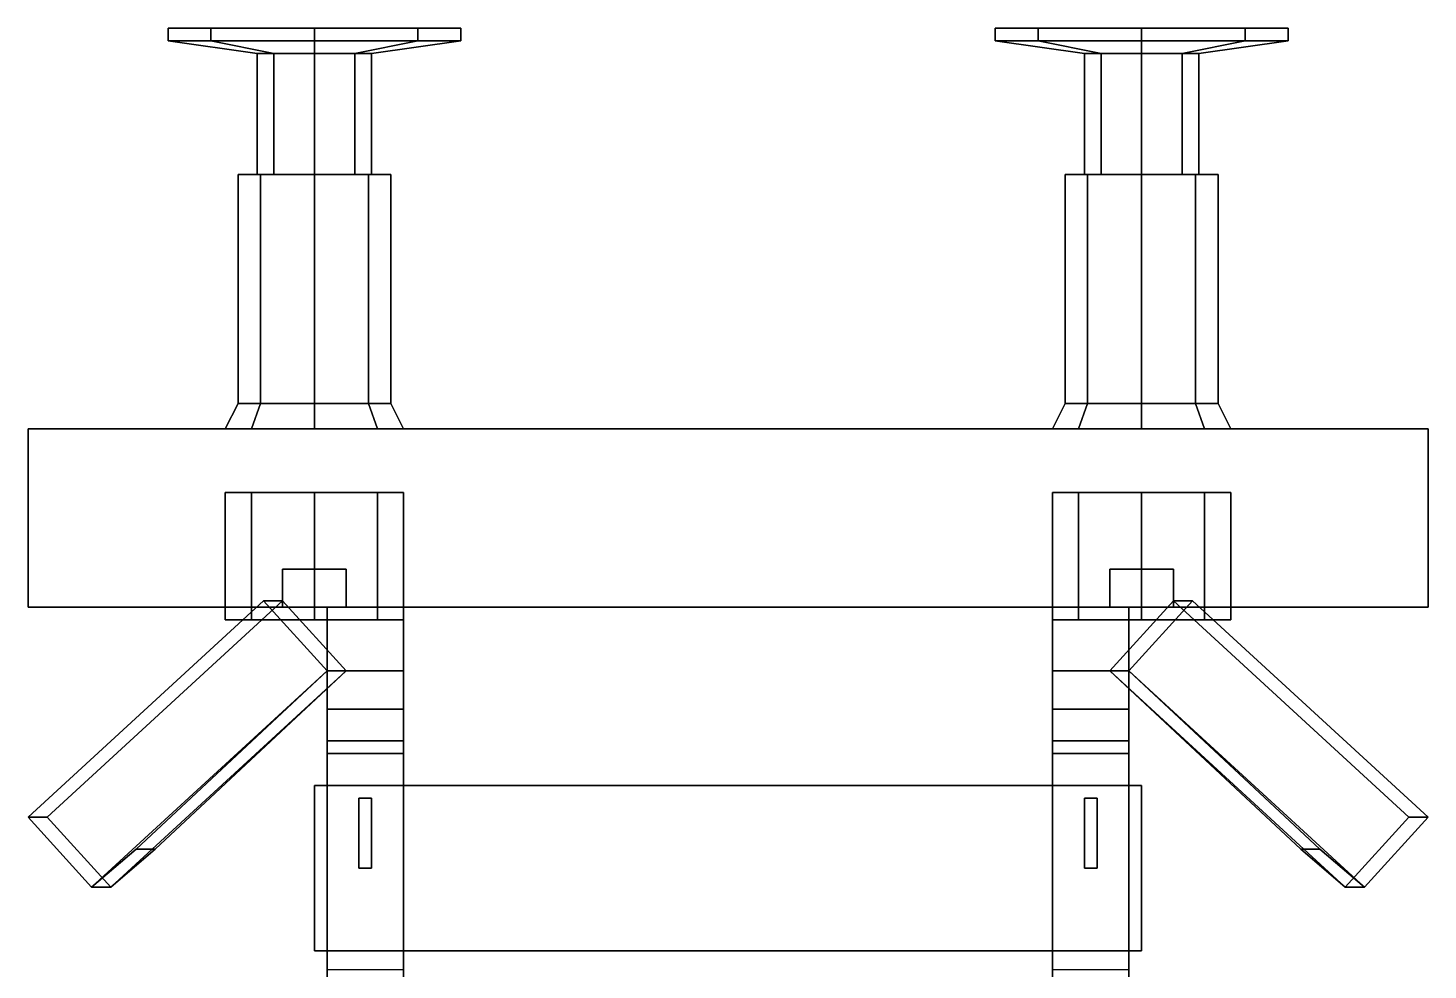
# Model space of a CAD drawing. Header units: millimetres. Extents: x -1.6 to 3, y -15.4 to 27.7.
# Drawn here: x -1.1 to 1.1, y 5.73 to 7.21 of the extents above; entities that cross this region are included whole.
import ezdxf

# ---------------------------------------------------------------- set-up
doc = ezdxf.new("R2010")
doc.units = ezdxf.units.MM
doc.layers.add('b2', color=1, linetype='Continuous')
doc.layers.add('bar', color=1, linetype='Continuous')

msp = doc.modelspace()

# ---------------------------------------------------------------- linework, layer by layer
for points in [[(-0.88, 7.19, 1.02), (-0.8126, 7.19, 1.1826), (-0.8126, 7.21, 1.1826), (-0.88, 7.21, 1.02)], [(-0.8126, 7.21, 1.1826), (-0.42, 7.21, 1.02), (-0.4874, 7.21, 0.8574), (-0.88, 7.21, 1.02)], [(-0.8126, 7.19, 0.8574), (-0.88, 7.19, 1.02), (-0.88, 7.21, 1.02), (-0.8126, 7.21, 0.8574)], [(-0.88, 7.21, 1.02), (-0.4874, 7.21, 0.8574), (-0.65, 7.21, 0.79), (-0.8126, 7.21, 0.8574)], [(-0.65, 7.21, 1.25), (-0.4874, 7.21, 1.1826), (-0.42, 7.21, 1.02), (-0.8126, 7.21, 1.1826)], [(-0.65, 7.19, 0.79), (-0.8126, 7.19, 0.8574), (-0.8126, 7.21, 0.8574), (-0.65, 7.21, 0.79)], [(-0.8126, 7.19, 1.1826), (-0.65, 7.19, 1.25), (-0.65, 7.21, 1.25), (-0.8126, 7.21, 1.1826)], [(-0.4874, 7.19, 0.8574), (-0.65, 7.19, 0.79), (-0.65, 7.21, 0.79), (-0.4874, 7.21, 0.8574)], [(-0.65, 7.19, 1.25), (-0.4874, 7.19, 1.1826), (-0.4874, 7.21, 1.1826), (-0.65, 7.21, 1.25)], [(-0.4874, 7.19, 1.1826), (-0.42, 7.19, 1.02), (-0.42, 7.21, 1.02), (-0.4874, 7.21, 1.1826)], [(-0.42, 7.19, 1.02), (-0.4874, 7.19, 0.8574), (-0.4874, 7.21, 0.8574), (-0.42, 7.21, 1.02)], [(0.4874, 7.21, 1.1826), (0.88, 7.21, 1.02), (0.8126, 7.21, 0.8574), (0.42, 7.21, 1.02)], [(0.42, 7.19, 1.02), (0.4874, 7.19, 1.1826), (0.4874, 7.21, 1.1826), (0.42, 7.21, 1.02)], [(0.42, 7.21, 1.02), (0.8126, 7.21, 0.8574), (0.65, 7.21, 0.79), (0.4874, 7.21, 0.8574)], [(0.4874, 7.19, 0.8574), (0.42, 7.19, 1.02), (0.42, 7.21, 1.02), (0.4874, 7.21, 0.8574)], [(0.65, 7.21, 1.25), (0.8126, 7.21, 1.1826), (0.88, 7.21, 1.02), (0.4874, 7.21, 1.1826)], [(0.65, 7.19, 0.79), (0.4874, 7.19, 0.8574), (0.4874, 7.21, 0.8574), (0.65, 7.21, 0.79)], [(0.4874, 7.19, 1.1826), (0.65, 7.19, 1.25), (0.65, 7.21, 1.25), (0.4874, 7.21, 1.1826)], [(0.8126, 7.19, 0.8574), (0.65, 7.19, 0.79), (0.65, 7.21, 0.79), (0.8126, 7.21, 0.8574)], [(0.65, 7.19, 1.25), (0.8126, 7.19, 1.1826), (0.8126, 7.21, 1.1826), (0.65, 7.21, 1.25)], [(0.8126, 7.19, 1.1826), (0.88, 7.19, 1.02), (0.88, 7.21, 1.02), (0.8126, 7.21, 1.1826)], [(0.88, 7.19, 1.02), (0.8126, 7.19, 0.8574), (0.8126, 7.21, 0.8574), (0.88, 7.21, 1.02)], [(-0.74, 7.17, 1.02), (-0.7136, 7.17, 1.0836), (-0.8126, 7.19, 1.1826), (-0.88, 7.19, 1.02)], [(-0.7136, 7.17, 0.9564), (-0.74, 7.17, 1.02), (-0.88, 7.19, 1.02), (-0.8126, 7.19, 0.8574)], [(-0.65, 7.17, 0.93), (-0.7136, 7.17, 0.9564), (-0.8126, 7.19, 0.8574), (-0.65, 7.19, 0.79)], [(-0.7136, 7.17, 1.0836), (-0.65, 7.17, 1.11), (-0.65, 7.19, 1.25), (-0.8126, 7.19, 1.1826)], [(-0.5864, 7.17, 0.9564), (-0.65, 7.17, 0.93), (-0.65, 7.19, 0.79), (-0.4874, 7.19, 0.8574)], [(-0.65, 7.17, 1.11), (-0.5864, 7.17, 1.0836), (-0.4874, 7.19, 1.1826), (-0.65, 7.19, 1.25)], [(-0.5864, 7.17, 1.0836), (-0.56, 7.17, 1.02), (-0.42, 7.19, 1.02), (-0.4874, 7.19, 1.1826)], [(-0.56, 7.17, 1.02), (-0.5864, 7.17, 0.9564), (-0.4874, 7.19, 0.8574), (-0.42, 7.19, 1.02)], [(0.56, 7.17, 1.02), (0.5864, 7.17, 1.0836), (0.4874, 7.19, 1.1826), (0.42, 7.19, 1.02)], [(0.5864, 7.17, 0.9564), (0.56, 7.17, 1.02), (0.42, 7.19, 1.02), (0.4874, 7.19, 0.8574)], [(0.65, 7.17, 0.93), (0.5864, 7.17, 0.9564), (0.4874, 7.19, 0.8574), (0.65, 7.19, 0.79)], [(0.5864, 7.17, 1.0836), (0.65, 7.17, 1.11), (0.65, 7.19, 1.25), (0.4874, 7.19, 1.1826)], [(0.7136, 7.17, 0.9564), (0.65, 7.17, 0.93), (0.65, 7.19, 0.79), (0.8126, 7.19, 0.8574)], [(0.65, 7.17, 1.11), (0.7136, 7.17, 1.0836), (0.8126, 7.19, 1.1826), (0.65, 7.19, 1.25)], [(0.7136, 7.17, 1.0836), (0.74, 7.17, 1.02), (0.88, 7.19, 1.02), (0.8126, 7.19, 1.1826)], [(0.74, 7.17, 1.02), (0.7136, 7.17, 0.9564), (0.8126, 7.19, 0.8574), (0.88, 7.19, 1.02)], [(-0.74, 6.98, 1.02), (-0.7136, 6.98, 1.0836), (-0.7136, 7.17, 1.0836), (-0.74, 7.17, 1.02)], [(-0.7136, 6.98, 0.9564), (-0.74, 6.98, 1.02), (-0.74, 7.17, 1.02), (-0.7136, 7.17, 0.9564)], [(-0.65, 6.98, 0.93), (-0.7136, 6.98, 0.9564), (-0.7136, 7.17, 0.9564), (-0.65, 7.17, 0.93)], [(-0.7136, 6.98, 1.0836), (-0.65, 6.98, 1.11), (-0.65, 7.17, 1.11), (-0.7136, 7.17, 1.0836)], [(-0.5864, 6.98, 0.9564), (-0.65, 6.98, 0.93), (-0.65, 7.17, 0.93), (-0.5864, 7.17, 0.9564)], [(-0.65, 6.98, 1.11), (-0.5864, 6.98, 1.0836), (-0.5864, 7.17, 1.0836), (-0.65, 7.17, 1.11)], [(-0.5864, 6.98, 1.0836), (-0.56, 6.98, 1.02), (-0.56, 7.17, 1.02), (-0.5864, 7.17, 1.0836)], [(-0.56, 6.98, 1.02), (-0.5864, 6.98, 0.9564), (-0.5864, 7.17, 0.9564), (-0.56, 7.17, 1.02)], [(0.56, 6.98, 1.02), (0.5864, 6.98, 1.0836), (0.5864, 7.17, 1.0836), (0.56, 7.17, 1.02)], [(0.5864, 6.98, 0.9564), (0.56, 6.98, 1.02), (0.56, 7.17, 1.02), (0.5864, 7.17, 0.9564)], [(0.65, 6.98, 0.93), (0.5864, 6.98, 0.9564), (0.5864, 7.17, 0.9564), (0.65, 7.17, 0.93)], [(0.5864, 6.98, 1.0836), (0.65, 6.98, 1.11), (0.65, 7.17, 1.11), (0.5864, 7.17, 1.0836)], [(0.7136, 6.98, 0.9564), (0.65, 6.98, 0.93), (0.65, 7.17, 0.93), (0.7136, 7.17, 0.9564)], [(0.65, 6.98, 1.11), (0.7136, 6.98, 1.0836), (0.7136, 7.17, 1.0836), (0.65, 7.17, 1.11)], [(0.7136, 6.98, 1.0836), (0.74, 6.98, 1.02), (0.74, 7.17, 1.02), (0.7136, 7.17, 1.0836)], [(0.74, 6.98, 1.02), (0.7136, 6.98, 0.9564), (0.7136, 7.17, 0.9564), (0.74, 7.17, 1.02)], [(-0.77, 6.62, 1.02), (-0.7349, 6.62, 1.1049), (-0.7349, 6.98, 1.1049), (-0.77, 6.98, 1.02)], [(-0.77, 6.98, 1.02), (-0.7349, 6.98, 1.1049), (-0.7136, 6.98, 1.0836), (-0.74, 6.98, 1.02)], [(-0.7349, 6.62, 0.9351), (-0.77, 6.62, 1.02), (-0.77, 6.98, 1.02), (-0.7349, 6.98, 0.9351)], [(-0.7349, 6.98, 0.9351), (-0.77, 6.98, 1.02), (-0.74, 6.98, 1.02), (-0.7136, 6.98, 0.9564)], [(-0.65, 6.62, 0.9), (-0.7349, 6.62, 0.9351), (-0.7349, 6.98, 0.9351), (-0.65, 6.98, 0.9)], [(-0.65, 6.98, 0.9), (-0.7349, 6.98, 0.9351), (-0.7136, 6.98, 0.9564), (-0.65, 6.98, 0.93)], [(-0.7349, 6.62, 1.1049), (-0.65, 6.62, 1.14), (-0.65, 6.98, 1.14), (-0.7349, 6.98, 1.1049)], [(-0.7349, 6.98, 1.1049), (-0.65, 6.98, 1.14), (-0.65, 6.98, 1.11), (-0.7136, 6.98, 1.0836)], [(-0.5651, 6.62, 0.9351), (-0.65, 6.62, 0.9), (-0.65, 6.98, 0.9), (-0.5651, 6.98, 0.9351)], [(-0.5651, 6.98, 0.9351), (-0.65, 6.98, 0.9), (-0.65, 6.98, 0.93), (-0.5864, 6.98, 0.9564)], [(-0.65, 6.62, 1.14), (-0.5651, 6.62, 1.1049), (-0.5651, 6.98, 1.1049), (-0.65, 6.98, 1.14)], [(-0.65, 6.98, 1.14), (-0.5651, 6.98, 1.1049), (-0.5864, 6.98, 1.0836), (-0.65, 6.98, 1.11)], [(-0.5651, 6.98, 1.1049), (-0.53, 6.98, 1.02), (-0.56, 6.98, 1.02), (-0.5864, 6.98, 1.0836)], [(-0.53, 6.98, 1.02), (-0.5651, 6.98, 0.9351), (-0.5864, 6.98, 0.9564), (-0.56, 6.98, 1.02)], [(-0.5651, 6.62, 1.1049), (-0.53, 6.62, 1.02), (-0.53, 6.98, 1.02), (-0.5651, 6.98, 1.1049)], [(-0.53, 6.62, 1.02), (-0.5651, 6.62, 0.9351), (-0.5651, 6.98, 0.9351), (-0.53, 6.98, 1.02)], [(0.53, 6.98, 1.02), (0.5651, 6.98, 1.1049), (0.5864, 6.98, 1.0836), (0.56, 6.98, 1.02)], [(0.53, 6.62, 1.02), (0.5651, 6.62, 1.1049), (0.5651, 6.98, 1.1049), (0.53, 6.98, 1.02)], [(0.5651, 6.98, 0.9351), (0.53, 6.98, 1.02), (0.56, 6.98, 1.02), (0.5864, 6.98, 0.9564)], [(0.5651, 6.62, 0.9351), (0.53, 6.62, 1.02), (0.53, 6.98, 1.02), (0.5651, 6.98, 0.9351)], [(0.65, 6.98, 0.9), (0.5651, 6.98, 0.9351), (0.5864, 6.98, 0.9564), (0.65, 6.98, 0.93)], [(0.65, 6.62, 0.9), (0.5651, 6.62, 0.9351), (0.5651, 6.98, 0.9351), (0.65, 6.98, 0.9)], [(0.5651, 6.98, 1.1049), (0.65, 6.98, 1.14), (0.65, 6.98, 1.11), (0.5864, 6.98, 1.0836)], [(0.5651, 6.62, 1.1049), (0.65, 6.62, 1.14), (0.65, 6.98, 1.14), (0.5651, 6.98, 1.1049)], [(0.7349, 6.98, 0.9351), (0.65, 6.98, 0.9), (0.65, 6.98, 0.93), (0.7136, 6.98, 0.9564)], [(0.7349, 6.62, 0.9351), (0.65, 6.62, 0.9), (0.65, 6.98, 0.9), (0.7349, 6.98, 0.9351)], [(0.65, 6.98, 1.14), (0.7349, 6.98, 1.1049), (0.7136, 6.98, 1.0836), (0.65, 6.98, 1.11)], [(0.65, 6.62, 1.14), (0.7349, 6.62, 1.1049), (0.7349, 6.98, 1.1049), (0.65, 6.98, 1.14)], [(0.7349, 6.98, 1.1049), (0.77, 6.98, 1.02), (0.74, 6.98, 1.02), (0.7136, 6.98, 1.0836)], [(0.77, 6.98, 1.02), (0.7349, 6.98, 0.9351), (0.7136, 6.98, 0.9564), (0.74, 6.98, 1.02)], [(0.7349, 6.62, 1.1049), (0.77, 6.62, 1.02), (0.77, 6.98, 1.02), (0.7349, 6.98, 1.1049)], [(0.77, 6.62, 1.02), (0.7349, 6.62, 0.9351), (0.7349, 6.98, 0.9351), (0.77, 6.98, 1.02)], [(-0.7349, 6.62, 1.1049), (-0.77, 6.62, 1.02), (-0.79, 6.58, 1.02), (-0.749, 6.58, 1.119)], [(-0.77, 6.62, 1.02), (-0.7349, 6.62, 0.9351), (-0.749, 6.58, 0.921), (-0.79, 6.58, 1.02)], [(-0.65, 6.62, 1.14), (-0.7349, 6.62, 1.1049), (-0.749, 6.58, 1.119), (-0.65, 6.58, 1.16)], [(-0.7349, 6.62, 0.9351), (-0.65, 6.62, 0.9), (-0.65, 6.58, 0.88), (-0.749, 6.58, 0.921)], [(-0.5651, 6.62, 1.1049), (-0.65, 6.62, 1.14), (-0.65, 6.58, 1.16), (-0.551, 6.58, 1.119)], [(-0.65, 6.62, 0.9), (-0.5651, 6.62, 0.9351), (-0.551, 6.58, 0.921), (-0.65, 6.58, 0.88)], [(-0.53, 6.62, 1.02), (-0.5651, 6.62, 1.1049), (-0.551, 6.58, 1.119), (-0.51, 6.58, 1.02)], [(-0.5651, 6.62, 0.9351), (-0.53, 6.62, 1.02), (-0.51, 6.58, 1.02), (-0.551, 6.58, 0.921)], [(0.5651, 6.62, 1.1049), (0.53, 6.62, 1.02), (0.51, 6.58, 1.02), (0.551, 6.58, 1.119)], [(0.53, 6.62, 1.02), (0.5651, 6.62, 0.9351), (0.551, 6.58, 0.921), (0.51, 6.58, 1.02)], [(0.5651, 6.62, 0.9351), (0.65, 6.62, 0.9), (0.65, 6.58, 0.88), (0.551, 6.58, 0.921)], [(0.65, 6.62, 1.14), (0.5651, 6.62, 1.1049), (0.551, 6.58, 1.119), (0.65, 6.58, 1.16)], [(0.65, 6.62, 0.9), (0.7349, 6.62, 0.9351), (0.749, 6.58, 0.921), (0.65, 6.58, 0.88)], [(0.7349, 6.62, 1.1049), (0.65, 6.62, 1.14), (0.65, 6.58, 1.16), (0.749, 6.58, 1.119)], [(0.77, 6.62, 1.02), (0.7349, 6.62, 1.1049), (0.749, 6.58, 1.119), (0.79, 6.58, 1.02)], [(0.7349, 6.62, 0.9351), (0.77, 6.62, 1.02), (0.79, 6.58, 1.02), (0.749, 6.58, 0.921)], [(-1.1, 6.58, 0.85), (-1.1, 6.3, 0.85), (-1.1, 6.3, 1.16), (-1.1, 6.58, 1.16)], [(1.1, 6.58, 1.16), (1.1, 6.58, 0.85), (-1.1, 6.58, 0.85), (-1.1, 6.58, 1.16)], [(1.1, 6.58, 0.85), (1.1, 6.3, 0.85), (-1.1, 6.3, 0.85), (-1.1, 6.58, 0.85)], [(-1.1, 6.58, 1.16), (-1.1, 6.3, 1.16), (1.1, 6.3, 1.16), (1.1, 6.58, 1.16)], [(1.1, 6.3, 1.16), (1.1, 6.3, 0.85), (1.1, 6.58, 0.85), (1.1, 6.58, 1.16)], [(-0.749, 6.48, 1.599), (-0.79, 6.48, 1.5), (-0.79, 6.28, 1.5), (-0.749, 6.28, 1.599)], [(-0.79, 6.48, 1.5), (-0.749, 6.48, 1.401), (-0.749, 6.28, 1.401), (-0.79, 6.28, 1.5)], [(-0.551, 6.48, 1.599), (-0.79, 6.48, 1.5), (-0.749, 6.48, 1.599), (-0.65, 6.48, 1.64)], [(-0.51, 6.48, 1.5), (-0.749, 6.48, 1.401), (-0.79, 6.48, 1.5), (-0.551, 6.48, 1.599)], [(-0.65, 6.48, 1.64), (-0.749, 6.48, 1.599), (-0.749, 6.28, 1.599), (-0.65, 6.28, 1.64)], [(-0.749, 6.48, 1.401), (-0.65, 6.48, 1.36), (-0.65, 6.28, 1.36), (-0.749, 6.28, 1.401)], [(-0.551, 6.48, 1.401), (-0.65, 6.48, 1.36), (-0.749, 6.48, 1.401), (-0.51, 6.48, 1.5)], [(-0.551, 6.48, 1.599), (-0.65, 6.48, 1.64), (-0.65, 6.28, 1.64), (-0.551, 6.28, 1.599)], [(-0.65, 6.48, 1.36), (-0.551, 6.48, 1.401), (-0.551, 6.28, 1.401), (-0.65, 6.28, 1.36)], [(-0.51, 6.48, 1.5), (-0.551, 6.48, 1.599), (-0.551, 6.28, 1.599), (-0.51, 6.28, 1.5)], [(-0.551, 6.48, 1.401), (-0.51, 6.48, 1.5), (-0.51, 6.28, 1.5), (-0.551, 6.28, 1.401)], [(0.79, 6.48, 1.5), (0.551, 6.48, 1.401), (0.51, 6.48, 1.5), (0.749, 6.48, 1.599)], [(0.749, 6.48, 1.599), (0.51, 6.48, 1.5), (0.551, 6.48, 1.599), (0.65, 6.48, 1.64)], [(0.51, 6.48, 1.5), (0.551, 6.48, 1.401), (0.551, 6.28, 1.401), (0.51, 6.28, 1.5)], [(0.551, 6.48, 1.599), (0.51, 6.48, 1.5), (0.51, 6.28, 1.5), (0.551, 6.28, 1.599)], [(0.749, 6.48, 1.401), (0.65, 6.48, 1.36), (0.551, 6.48, 1.401), (0.79, 6.48, 1.5)], [(0.551, 6.48, 1.401), (0.65, 6.48, 1.36), (0.65, 6.28, 1.36), (0.551, 6.28, 1.401)], [(0.65, 6.48, 1.64), (0.551, 6.48, 1.599), (0.551, 6.28, 1.599), (0.65, 6.28, 1.64)], [(0.65, 6.48, 1.36), (0.749, 6.48, 1.401), (0.749, 6.28, 1.401), (0.65, 6.28, 1.36)], [(0.749, 6.48, 1.599), (0.65, 6.48, 1.64), (0.65, 6.28, 1.64), (0.749, 6.28, 1.599)], [(0.749, 6.48, 1.401), (0.79, 6.48, 1.5), (0.79, 6.28, 1.5), (0.749, 6.28, 1.401)], [(0.79, 6.48, 1.5), (0.749, 6.48, 1.599), (0.749, 6.28, 1.599), (0.79, 6.28, 1.5)], [(-0.7, 6.36, 1.16), (-0.7, 6.3, 1.16), (-0.7, 6.3, 1.38), (-0.7, 6.36, 1.38)], [(-0.6, 6.36, 1.38), (-0.6, 6.36, 1.16), (-0.7, 6.36, 1.16), (-0.7, 6.36, 1.38)], [(-0.6, 6.3, 1.38), (-0.6, 6.3, 1.16), (-0.6, 6.36, 1.16), (-0.6, 6.36, 1.38)], [(0.7, 6.36, 1.38), (0.7, 6.36, 1.16), (0.6, 6.36, 1.16), (0.6, 6.36, 1.38)], [(0.6, 6.36, 1.16), (0.6, 6.3, 1.16), (0.6, 6.3, 1.38), (0.6, 6.36, 1.38)], [(0.7, 6.3, 1.38), (0.7, 6.3, 1.16), (0.7, 6.36, 1.16), (0.7, 6.36, 1.38)], [(-1.1, 6.3, 1.16), (-1.1, 6.3, 0.85), (1.1, 6.3, 0.85), (1.1, 6.3, 1.16)], [(-0.7, 6.3, 1.38), (-0.7, 6.3, 1.16), (-0.6, 6.3, 1.16), (-0.6, 6.3, 1.38)], [(-0.63, 6.3, 0.85), (-0.63, 6.2, 0.85), (-0.63, 6.07, 1.35), (-0.63, 6.3, 1.16)], [(-0.51, 6.3, 0.85), (-0.51, 6.2, 0.85), (-0.63, 6.2, 0.85), (-0.63, 6.3, 0.85)], [(-0.63, 6.3, 1.16), (-0.63, 6.07, 1.35), (-0.51, 6.07, 1.35), (-0.51, 6.3, 1.16)], [(-0.51, 6.07, 1.35), (-0.51, 6.2, 0.85), (-0.51, 6.3, 0.85), (-0.51, 6.3, 1.16)], [(0.51, 6.3, 0.85), (0.51, 6.2, 0.85), (0.51, 6.07, 1.35), (0.51, 6.3, 1.16)], [(0.63, 6.3, 0.85), (0.63, 6.2, 0.85), (0.51, 6.2, 0.85), (0.51, 6.3, 0.85)], [(0.51, 6.3, 1.16), (0.51, 6.07, 1.35), (0.63, 6.07, 1.35), (0.63, 6.3, 1.16)], [(0.6, 6.3, 1.38), (0.6, 6.3, 1.16), (0.7, 6.3, 1.16), (0.7, 6.3, 1.38)], [(0.63, 6.07, 1.35), (0.63, 6.2, 0.85), (0.63, 6.3, 0.85), (0.63, 6.3, 1.16)], [(-0.51, 6.28, 1.5), (-0.749, 6.28, 1.599), (-0.79, 6.28, 1.5), (-0.551, 6.28, 1.401)], [(-0.551, 6.28, 1.401), (-0.79, 6.28, 1.5), (-0.749, 6.28, 1.401), (-0.65, 6.28, 1.36)], [(-0.551, 6.28, 1.599), (-0.65, 6.28, 1.64), (-0.749, 6.28, 1.599), (-0.51, 6.28, 1.5)], [(0.749, 6.28, 1.401), (0.51, 6.28, 1.5), (0.551, 6.28, 1.401), (0.65, 6.28, 1.36)], [(0.79, 6.28, 1.5), (0.551, 6.28, 1.599), (0.51, 6.28, 1.5), (0.749, 6.28, 1.401)], [(0.749, 6.28, 1.599), (0.65, 6.28, 1.64), (0.551, 6.28, 1.599), (0.79, 6.28, 1.5)], [(-0.63, 6.2, 0.85), (-0.63, 6.14, 0.84), (-0.63, 6.07, 1.35)], [(-0.51, 6.2, 0.85), (-0.51, 6.14, 0.84), (-0.63, 6.14, 0.84), (-0.63, 6.2, 0.85)], [(-0.51, 6.07, 1.35), (-0.51, 6.14, 0.84), (-0.51, 6.2, 0.85), (-0.51, 6.07, 1.35)], [(0.51, 6.2, 0.85), (0.51, 6.14, 0.84), (0.51, 6.07, 1.35)], [(0.63, 6.2, 0.85), (0.63, 6.14, 0.84), (0.51, 6.14, 0.84), (0.51, 6.2, 0.85)], [(0.63, 6.07, 1.35), (0.63, 6.14, 0.84), (0.63, 6.2, 0.85), (0.63, 6.07, 1.35)], [(-0.63, 6.14, 0.84), (-0.63, 6.09, 0.78), (-0.63, 6.07, 1.35)], [(-0.51, 6.14, 0.84), (-0.51, 6.09, 0.78), (-0.63, 6.09, 0.78), (-0.63, 6.14, 0.84)], [(-0.51, 6.07, 1.35), (-0.51, 6.09, 0.78), (-0.51, 6.14, 0.84), (-0.51, 6.07, 1.35)], [(0.51, 6.14, 0.84), (0.51, 6.09, 0.78), (0.51, 6.07, 1.35)], [(0.63, 6.14, 0.84), (0.63, 6.09, 0.78), (0.51, 6.09, 0.78), (0.51, 6.14, 0.84)], [(0.63, 6.07, 1.35), (0.63, 6.09, 0.78), (0.63, 6.14, 0.84), (0.63, 6.07, 1.35)], [(-0.63, 6.09, 0.78), (-0.63, 6.07, 0.7), (-0.63, 6.07, 1.35)], [(-0.51, 6.09, 0.78), (-0.51, 6.07, 0.7), (-0.63, 6.07, 0.7), (-0.63, 6.09, 0.78)], [(-0.51, 6.07, 1.35), (-0.51, 6.07, 0.7), (-0.51, 6.09, 0.78), (-0.51, 6.07, 1.35)], [(0.51, 6.09, 0.78), (0.51, 6.07, 0.7), (0.51, 6.07, 1.35)], [(0.63, 6.09, 0.78), (0.63, 6.07, 0.7), (0.51, 6.07, 0.7), (0.51, 6.09, 0.78)], [(0.63, 6.07, 1.35), (0.63, 6.07, 0.7), (0.63, 6.09, 0.78), (0.63, 6.07, 1.35)], [(-0.63, 6.07, 0.8), (-0.63, -6.25, 0.8), (-0.63, -6.25, 1.35), (-0.63, 6.07, 1.35)], [(-0.51, 6.07, 0.7), (-0.51, 6.07, 0.59), (-0.63, 6.07, 0.59), (-0.63, 6.07, 0.7)], [(-0.63, 6.07, 0.59), (-0.63, 5.73, 0.59), (-0.63, 5.73, 0.8), (-0.63, 6.07, 0.8)], [(-0.51, 6.07, 0.59), (-0.51, 5.73, 0.59), (-0.63, 5.73, 0.59), (-0.63, 6.07, 0.59)], [(-0.63, 6.07, 1.35), (-0.63, -6.25, 1.35), (-0.51, -6.25, 1.35), (-0.51, 6.07, 1.35)], [(-0.51, -6.25, 1.35), (-0.51, -6.25, 0.8), (-0.51, 6.07, 0.8), (-0.51, 6.07, 1.35)], [(-0.51, 5.73, 0.8), (-0.51, 5.73, 0.59), (-0.51, 6.07, 0.59), (-0.51, 6.07, 0.8)], [(0.51, 6.07, 0.8), (0.51, -6.25, 0.8), (0.51, -6.25, 1.35), (0.51, 6.07, 1.35)], [(0.51, 6.07, 0.59), (0.51, 5.73, 0.59), (0.51, 5.73, 0.8), (0.51, 6.07, 0.8)], [(0.63, 6.07, 0.59), (0.63, 5.73, 0.59), (0.51, 5.73, 0.59), (0.51, 6.07, 0.59)], [(0.63, 6.07, 0.7), (0.63, 6.07, 0.59), (0.51, 6.07, 0.59), (0.51, 6.07, 0.7)], [(0.51, 6.07, 1.35), (0.51, -6.25, 1.35), (0.63, -6.25, 1.35), (0.63, 6.07, 1.35)], [(0.63, -6.25, 1.35), (0.63, -6.25, 0.8), (0.63, 6.07, 0.8), (0.63, 6.07, 1.35)], [(0.63, 5.73, 0.8), (0.63, 5.73, 0.59), (0.63, 6.07, 0.59), (0.63, 6.07, 0.8)], [(-0.65, 6.02, 1.7), (-0.65, 5.76, 1.7), (-0.65, 5.76, 1.72), (-0.65, 6.02, 1.72)], [(0.65, 6.02, 1.72), (0.65, 6.02, 1.7), (-0.65, 6.02, 1.7), (-0.65, 6.02, 1.72)], [(0.65, 6.02, 1.7), (0.65, 5.76, 1.7), (-0.65, 5.76, 1.7), (-0.65, 6.02, 1.7)], [(-0.65, 6.02, 1.72), (-0.65, 5.76, 1.72), (0.65, 5.76, 1.72), (0.65, 6.02, 1.72)], [(0.65, 5.76, 1.72), (0.65, 5.76, 1.7), (0.65, 6.02, 1.7), (0.65, 6.02, 1.72)], [(-0.58, 6, 1.7), (-0.56, 6, 1.7), (-0.56, 6, 1.35), (-0.58, 6, 1.35)], [(-0.58, 6, 1.35), (-0.58, 5.89, 1.35), (-0.58, 5.89, 1.7), (-0.58, 6, 1.7)], [(-0.56, 6, 1.7), (-0.56, 5.89, 1.7), (-0.56, 5.89, 1.35), (-0.56, 6, 1.35)], [(0.56, 6, 1.35), (0.56, 5.89, 1.35), (0.56, 5.89, 1.7), (0.56, 6, 1.7)], [(0.56, 6, 1.7), (0.58, 6, 1.7), (0.58, 6, 1.35), (0.56, 6, 1.35)], [(0.58, 6, 1.7), (0.58, 5.89, 1.7), (0.58, 5.89, 1.35), (0.58, 6, 1.35)], [(-0.58, 5.89, 1.35), (-0.56, 5.89, 1.35), (-0.56, 5.89, 1.7), (-0.58, 5.89, 1.7)], [(0.56, 5.89, 1.35), (0.58, 5.89, 1.35), (0.58, 5.89, 1.7), (0.56, 5.89, 1.7)], [(-0.65, 5.76, 1.72), (-0.65, 5.76, 1.7), (0.65, 5.76, 1.7), (0.65, 5.76, 1.72)]]:
    msp.add_3dface(points)
at = {"layer": 'b2'}
for points in [[(-0.7, 6.31, 0.61), (-1.07, 5.97, 0.61), (-1.1, 5.97, 0.61), (-0.73, 6.31, 0.61)], [(-1.1, 5.97, 0.61), (-1, 5.86, 0.45), (-0.63, 6.2, 0.45), (-0.73, 6.31, 0.61)], [(-0.6, 6.2, 0.45), (-0.97, 5.86, 0.45), (-1.07, 5.97, 0.61), (-0.7, 6.31, 0.61)], [(-0.73, 6.31, 0.61), (-0.63, 6.2, 0.45), (-0.6, 6.2, 0.45), (-0.7, 6.31, 0.61)], [(-1, 5.86, 0.45), (-1, 5.86, 0.2), (-0.63, 6.2, 0.2), (-0.63, 6.2, 0.45)], [(-1, 5.86, 0.2), (-0.93, 5.92, 0.09), (-0.63, 6.2, 0.09), (-0.63, 6.2, 0.2)], [(-0.6, 6.2, 0.2), (-0.97, 5.86, 0.2), (-0.97, 5.86, 0.45), (-0.6, 6.2, 0.45)], [(-0.6, 6.2, 0.09), (-0.9, 5.92, 0.09), (-0.97, 5.86, 0.2), (-0.6, 6.2, 0.2)], [(-0.63, 6.2, 0.09), (-0.93, 5.92, 0.09), (-0.9, 5.92, 0.09), (-0.6, 6.2, 0.09)], [(-0.63, 6.2, 0.45), (-0.63, 6.2, 0.2), (-0.6, 6.2, 0.2), (-0.6, 6.2, 0.45)], [(-0.63, 6.2, 0.2), (-0.63, 6.2, 0.09), (-0.6, 6.2, 0.09), (-0.6, 6.2, 0.2)], [(-1.07, 5.97, 0.61), (-0.97, 5.86, 0.45), (-1, 5.86, 0.45), (-1.1, 5.97, 0.61)], [(-0.97, 5.86, 0.2), (-0.9, 5.92, 0.09), (-0.93, 5.92, 0.09), (-1, 5.86, 0.2)], [(-0.97, 5.86, 0.45), (-0.97, 5.86, 0.2), (-1, 5.86, 0.2), (-1, 5.86, 0.45)]]:
    msp.add_3dface(points, dxfattribs=at)
at = {"layer": 'bar'}
for points in [[(0.6, 6.2, 0.45), (0.97, 5.86, 0.45), (1.07, 5.97, 0.61), (0.7, 6.31, 0.61)], [(0.73, 6.31, 0.61), (0.63, 6.2, 0.45), (0.6, 6.2, 0.45), (0.7, 6.31, 0.61)], [(1.1, 5.97, 0.61), (1, 5.86, 0.45), (0.63, 6.2, 0.45), (0.73, 6.31, 0.61)], [(0.7, 6.31, 0.61), (1.07, 5.97, 0.61), (1.1, 5.97, 0.61), (0.73, 6.31, 0.61)], [(0.6, 6.2, 0.09), (0.9, 5.92, 0.09), (0.97, 5.86, 0.2), (0.6, 6.2, 0.2)], [(0.63, 6.2, 0.2), (0.63, 6.2, 0.09), (0.6, 6.2, 0.09), (0.6, 6.2, 0.2)], [(0.63, 6.2, 0.09), (0.93, 5.92, 0.09), (0.9, 5.92, 0.09), (0.6, 6.2, 0.09)], [(0.6, 6.2, 0.2), (0.97, 5.86, 0.2), (0.97, 5.86, 0.45), (0.6, 6.2, 0.45)], [(0.63, 6.2, 0.45), (0.63, 6.2, 0.2), (0.6, 6.2, 0.2), (0.6, 6.2, 0.45)], [(1, 5.86, 0.2), (0.93, 5.92, 0.09), (0.63, 6.2, 0.09), (0.63, 6.2, 0.2)], [(1, 5.86, 0.45), (1, 5.86, 0.2), (0.63, 6.2, 0.2), (0.63, 6.2, 0.45)], [(1.07, 5.97, 0.61), (0.97, 5.86, 0.45), (1, 5.86, 0.45), (1.1, 5.97, 0.61)], [(0.97, 5.86, 0.2), (0.9, 5.92, 0.09), (0.93, 5.92, 0.09), (1, 5.86, 0.2)], [(0.97, 5.86, 0.45), (0.97, 5.86, 0.2), (1, 5.86, 0.2), (1, 5.86, 0.45)]]:
    msp.add_3dface(points, dxfattribs=at)

doc.saveas('drawing.dxf')
